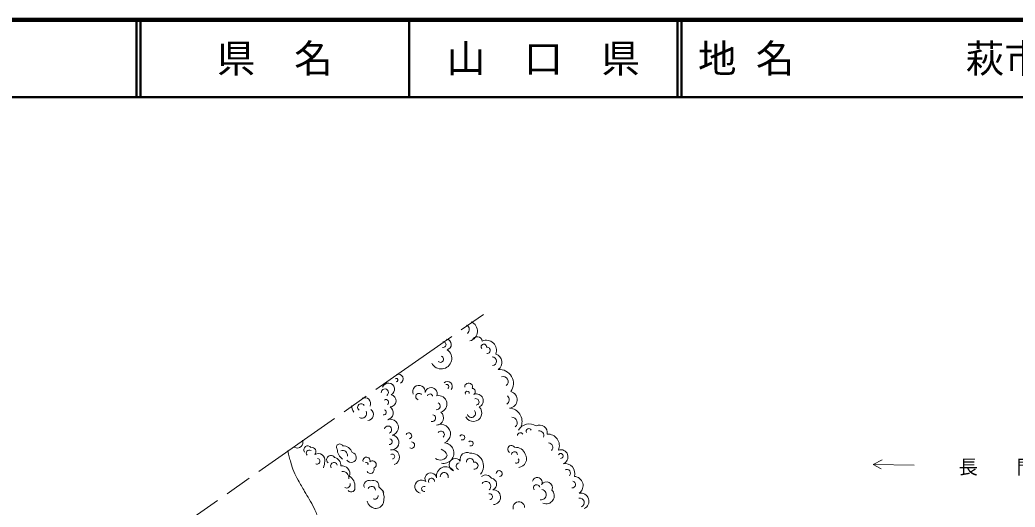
# Model space of a CAD drawing. Units: millimetres, scale not verified. Extents: x 40000 to 680000, y 20000 to 380000.
# Drawn here: x 282642 to 411425, y 316889 to 380000 of the extents above; entities that cross this region are included whole.
import ezdxf
from ezdxf.enums import TextEntityAlignment as Align

# ---------------------------------------------------------------- set-up
doc = ezdxf.new("R2010")
doc.units = ezdxf.units.MM
doc.header["$LTSCALE"] = 1000
doc.linetypes.add('CHAIN', pattern=[18.5, 12, -1.5, 3.5, -1.5])
for name, color, linetype, lineweight in [('M-BGD', 7, 'Continuous', 13), ('M-BMK', 2, 'CHAIN', 13), ('M-TTL', 2, 'Continuous', 140), ('M-TTL-LINE', 7, 'Continuous', 50)]:
    doc.layers.add(name, color=color, linetype=linetype, lineweight=lineweight)
doc.layers.add('M-TTL-TXT', color=7, linetype='Continuous')
doc.styles.add('ＭＳ ゴシック', font='')
doc.styles.get('ＭＳ ゴシック').set_extended_font_data('MS Gothic')

msp = doc.modelspace()

# ---------------------------------------------------------------- linework, layer by layer
at = {"layer": 'M-BGD'}
msp.add_line((393070, 322389), (398370, 322313), dxfattribs=at)
msp.add_lwpolyline([(394225, 323017), (393070, 322389), (394075, 321836)], dxfattribs=at)
for centre, radius, start, end in [((340156, 339904), 645, 306.9111, 62.75653), ((340528, 339684), 1320, 285.47971, 66.80032), ((341818, 338297), 668, 9.2628, 158.09245), ((337407, 337941), 375, 257.77756, 94.89416), ((337753, 337960), 708, 284.5165, 80.9142), ((342682, 337657), 349, 354.73888, 216.54561), ((342993, 337183), 1326, 339.59747, 112.91144), ((343072, 337199), 428, 267.68051, 95.68886), ((337166, 336147), 1362, 206.41763, 55.85144), ((337047, 336049), 410, 223.47815, 75.22051), ((343752, 335778), 567, 275.73504, 89.35457), ((343890, 335642), 1133, 304.82233, 72.2392), ((331348, 333346), 219, 263.65981, 133.21009), ((331610, 333496), 628, 295.11573, 112.73103), ((344691, 332902), 1816, 324.49827, 94.88318), ((345180, 333146), 648, 306.69738, 109.44759), ((330334, 332157), 798, 296.13678, 160.75799), ((334284, 331848), 818, 351.12407, 203.58069), ((335862, 331586), 783, 340.13305, 170.00411), ((337957, 332526), 642, 321.2266, 131.95568), ((337876, 332498), 272, 304.66977, 110.84731), ((340712, 332470), 498, 336.99113, 185.06362), ((341143, 331845), 431, 306.12017, 86.25825), ((327277, 330318), 749, 333.53251, 117.25519), ((329866, 331736), 464, 301.46576, 185.40413), ((330554, 330668), 784, 268.57619, 80.36873), ((334303, 331199), 430, 43.60713, 250.92242), ((335711, 331212), 336, 5.68283, 161.15328), ((336806, 330239), 1101, 286.8836, 100.87146), ((340531, 331639), 267, 350.83827, 206.22326), ((341724, 330675), 884, 293.40671, 111.70778), ((345320, 330803), 648, 299.7376, 49.38173), ((345913, 330793), 1086, 275.57985, 76.34473), ((326961, 329934), 1353, 174.53074, 213.85629), ((326802, 329829), 455, 30.49367, 234.92511), ((329996, 330454), 362, 305.73548, 121.64466), ((330001, 329111), 939, 284.33051, 55.36096), ((336577, 329965), 460, 260.0987, 68.01051), ((341318, 329074), 1093, 206.74902, 46.18945), ((341628, 330513), 426, 276.11078, 107.84148), ((345882, 327976), 1742, 340.73139, 85.4913), ((326875, 329038), 641, 241.18534, 27.15402), ((327580, 328898), 803, 276.47744, 52.16351), ((329713, 329184), 336, 260.07187, 73.9389), ((335976, 328414), 454, 253.21785, 77.9406), ((336505, 328458), 957, 272.61057, 49.49642), ((341061, 329035), 540, 196.2617, 40.52434), ((346280, 327817), 715, 310.78449, 88.81327), ((330271, 326915), 477, 289.98693, 167.31752), ((330593, 327229), 1036, 282.17494, 110.28976), ((337104, 326372), 1259, 293.3642, 116.18608), ((348550, 326086), 1585, 56.06015, 150.20789), ((349899, 326532), 986, 349.15505, 118.07624), ((330730, 325259), 960, 262.812, 85.16999), ((332960, 326124), 391, 279.09669, 150.55229), ((337135, 326309), 432, 308.29567, 146.47622), ((339881, 325923), 335, 247.62096, 154.88005), ((347393, 326165), 369, 25.05086, 179.13865), ((348501, 326708), 349, 28.45656, 202.82545), ((349849, 326158), 597, 341.61555, 98.35822), ((350943, 324843), 1505, 338.07824, 92.89155), ((318545, 325259), 723, 239.99645, 25.31602), ((319890, 324310), 519, 38.40623, 213.04856), ((320377, 324062), 577, 321.4817, 98.00807), ((324029, 324663), 415, 25.1687, 219.9313), ((324426, 323571), 1269, 18.22222, 90.96405), ((330433, 325365), 381, 266.43167, 78.37904), ((333308, 324919), 418, 239.64071, 91.4187), ((337460, 323885), 1339, 258.43254, 83.84602), ((340984, 325132), 323, 247.33339, 140.7391), ((346245, 324382), 487, 31.09106, 241.07079), ((346760, 323263), 1374, 20.95578, 94.10184), ((351010, 324619), 592, 315.8357, 87.76712), ((320083, 323896), 384, 53.48537, 227.46937), ((321265, 322987), 838, 348.2111, 121.35371), ((322874, 323038), 538, 29.61118, 227.95755), ((323184, 322326), 990, 354.11318, 80.87213), ((325292, 324421), 1582, 180.87756, 235.88093), ((324401, 323594), 635, 349.72832, 110.06986), ((325518, 323322), 656, 210.17838, 80.07096), ((327492, 322906), 455, 340.85808, 193.32025), ((330831, 323440), 314, 271.02206, 122.83297), ((330774, 323348), 1000, 288.27467, 78.80973), ((337030, 323959), 973, 232.43968, 340.14637), ((336461, 322900), 1653, 26.12738, 65.69138), ((340480, 323082), 881, 62.77401, 194.54561), ((340969, 322211), 1657, 321.4302, 92.97782), ((346638, 323691), 378, 354.3101, 178.06175), ((347055, 323164), 1151, 276.71971, 30.81641), ((352626, 323385), 942, 289.58608, 107.76732), ((352611, 323518), 316, 270.77722, 149.35994), ((321096, 322837), 370, 243.72586, 78.67437), ((319479, 322898), 2607, 339.58008, 358.19384), ((323286, 322231), 433, 10.99165, 214.09447), ((324312, 321207), 1028, 342.3349, 98.02357), ((327462, 322449), 241, 337.78562, 114.87882), ((328262, 322402), 491, 291.09758, 133.8448), ((337753, 320909), 1214, 34.97479, 191.10408), ((338983, 322376), 806, 37.02611, 252.98985), ((339522, 322187), 424, 92.77756, 253.39999), ((340883, 322764), 455, 353.26708, 186.73292), ((341466, 322264), 465, 259.93931, 106.42035), ((346897, 322900), 332, 236.27239, 49.11972), ((353185, 321252), 1270, 342.06714, 101.04755), ((324404, 320709), 796, 349.91081, 96.33344), ((324582, 319686), 1401, 352.58814, 59.56257), ((327997, 321742), 486, 207.85997, 24.49061), ((335816, 320564), 755, 8.49014, 208.99254), ((337555, 320848), 518, 340.5359, 185.21407), ((342937, 320211), 842, 29.45082, 130.53322), ((344658, 321230), 385, 280.13264, 176.60029), ((349605, 320112), 624, 330.57433, 168.86055), ((353392, 321288), 496, 318.8378, 114.30826), ((354333, 319672), 1190, 305.30471, 87.11334), ((324930, 319816), 456, 237.6105, 16.9223), ((325518, 319336), 484, 216.62937, 20.4506), ((327810, 319687), 655, 66.62665, 204.35274), ((328163, 319082), 498, 1.07979, 154.24204), ((328380, 319654), 707, 349.09772, 116.09157), ((327589, 317558), 2461, 29.81316, 52.8824), ((334606, 319551), 849, 49.6496, 259.57458), ((334962, 319244), 334, 64.55475, 281.75971), ((335906, 320260), 385, 350.68737, 205.01926), ((342956, 319604), 619, 311.9097, 146.37955), ((343555, 319865), 770, 290.32842, 81.28503), ((349518, 319379), 411, 10.53944, 217.75165), ((350788, 319405), 755, 336.35009, 147.95475), ((354119, 319807), 432, 263.02645, 80.24178), ((328576, 318344), 430, 240.62502, 9.17997), ((327112, 318056), 2652, 346.82739, 20.3288), ((343417, 318242), 381, 274.22818, 100.9611), ((343872, 318176), 968, 272.97373, 92.97373), ((350092, 318509), 674, 259.7232, 83.10956), ((350760, 318358), 1035, 245.11386, 45.94172), ((355209, 317650), 1067, 295.90315, 100.10517), ((328672, 317809), 1084, 187.19468, 340.74531), ((347206, 316827), 754, 0.67158, 194.77208), ((355084, 317475), 584, 294.14947, 101.15078)]:
    msp.add_arc(centre, radius, start, end, dxfattribs=at)
msp.add_open_spline([(317294, 324218), (317478, 323478), (317524, 323277), (317702, 322682), (317840, 322218), (317894, 321949), (318078, 321501), (318267, 321042), (318420, 320806), (318656, 320371), (318968, 319795), (319154, 319478), (319485, 318914), (319717, 318519), (319861, 318306), (320088, 317909), (320343, 317463), (320499, 317219), (320716, 316753), (320984, 316178), (321103, 315842), (321319, 315246), (321544, 314625), (321641, 314266), (321846, 313638), (322023, 313099), (322112, 312793), (322299, 312257), (322513, 311642), (322637, 311299), (322866, 310689), (322994, 310347), (323073, 310158), (323206, 309817), (323310, 309552), (323357, 309399), (323472, 309138), (323601, 308845), (323665, 308675), (323826, 308399), (323979, 308138), (324083, 308002), (324270, 307764), (324444, 307541), (324541, 307415), (324743, 307217), (324982, 306982), (325130, 306864), (325393, 306655), (325590, 306499), (325701, 306411), (325910, 306271), (326173, 306096), (326325, 306004), (326604, 305857), (326976, 305663), (327124, 305616), (327594, 305444)], degree=3, knots=[0, 0, 0, 0, 1, 1, 1, 2, 2, 2, 3, 3, 3, 4, 4, 4, 5, 5, 5, 6, 6, 6, 7, 7, 7, 8, 8, 8, 9, 9, 9, 10, 10, 10, 11, 11, 11, 12, 12, 12, 13, 13, 13, 14, 14, 14, 15, 15, 15, 16, 16, 16, 17, 17, 17, 18, 18, 18, 19, 19, 19, 19], dxfattribs=at)
at = {"layer": 'M-BMK'}
msp.add_line((283233, 300273), (342901, 342046), dxfattribs=at)
at = {"layer": 'M-TTL'}
msp.add_line((680000, 380000), (40000, 380000), dxfattribs=at)
at = {"layer": 'M-TTL-LINE'}
for p, q in [((297750, 380000), (297750, 370000)), ((298250, 380000), (298250, 370000)), ((333000, 380000), (333000, 370000)), ((367750, 380000), (367750, 370000)), ((368250, 380000), (368250, 370000)), ((40000, 370000), (680000, 370000))]:
    msp.add_line(p, q, dxfattribs=at)

# ---------------------------------------------------------------- texts
at = {"layer": 'M-BGD', "style": 'ＭＳ ゴシック'}
msp.add_text('長\u3000\u3000門\u3000\u3000峡', height=1833, dxfattribs=at).set_placement((412858, 320625), align=Align.BOTTOM_CENTER)
at = {"layer": 'M-TTL-TXT', "style": 'ＭＳ ゴシック'}
for s, p in [('県\u3000名', (315625, 375000)), ('山\u3000口\u3000県', (350375, 375000))]:
    msp.add_text(s, height=3666, dxfattribs=at).set_placement(p, align=Align.MIDDLE_CENTER)
for s, p in [('地 名', (370380, 375000)), ('萩市川上\u3000山口市阿東篠目', (405024, 375000))]:
    msp.add_text(s, height=3666, dxfattribs=at).set_placement(p, align=Align.MIDDLE_LEFT)

doc.saveas('drawing.dxf')
